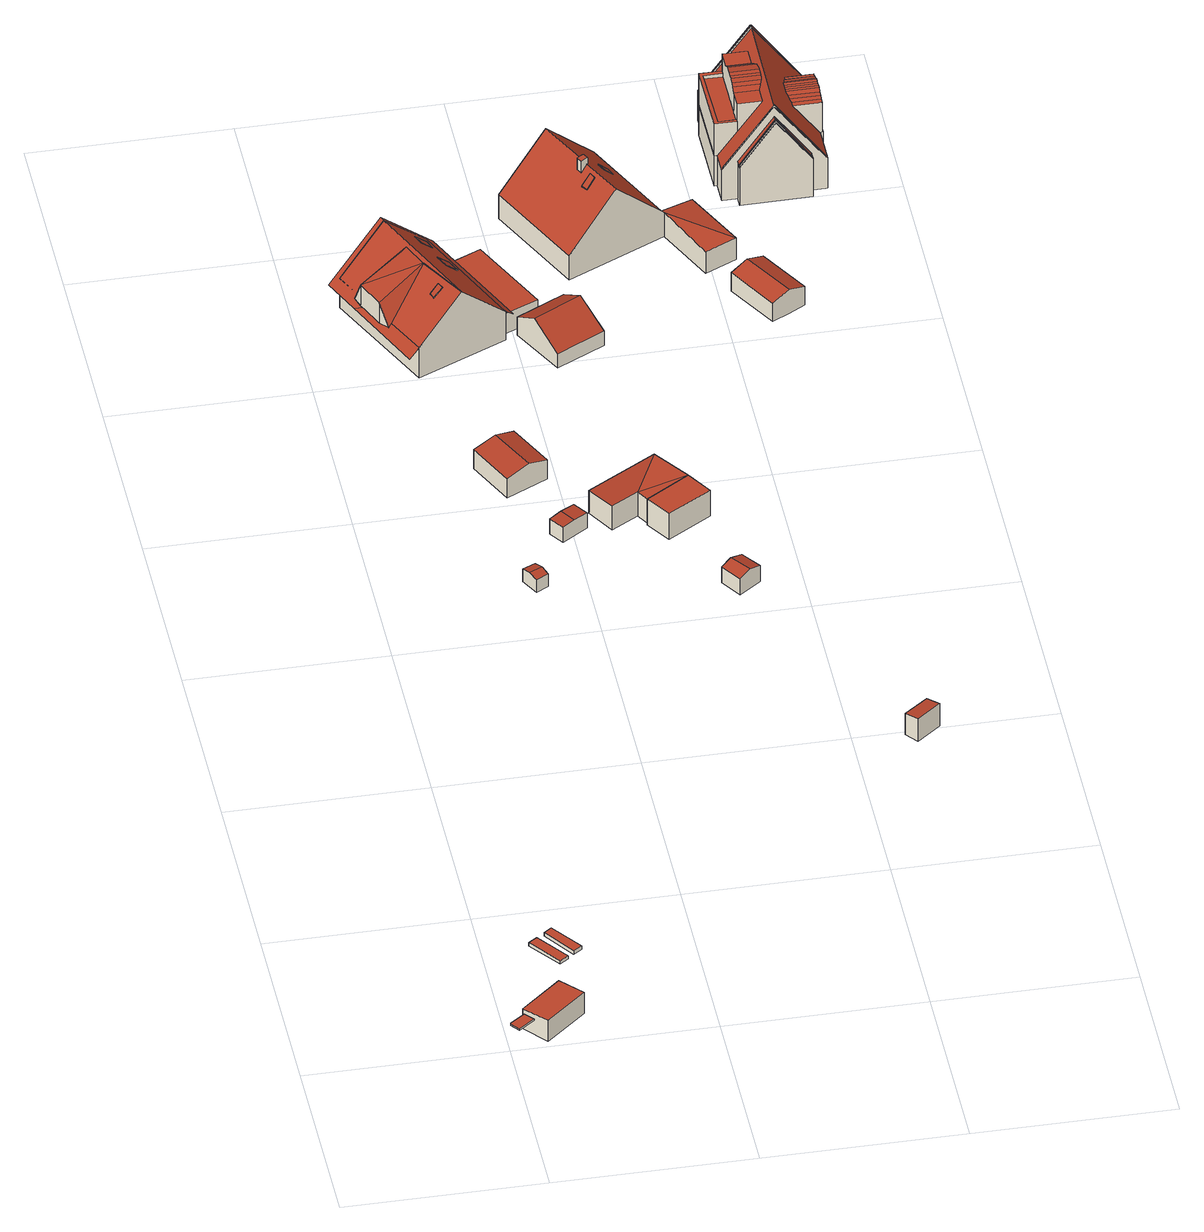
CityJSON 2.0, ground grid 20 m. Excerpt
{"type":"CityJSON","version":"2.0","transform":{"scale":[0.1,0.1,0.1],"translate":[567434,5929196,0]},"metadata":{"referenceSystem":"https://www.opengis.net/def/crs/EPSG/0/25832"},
"CityObjects":{
"building1":{"type":"Building","attributes":{"Grundfläche 2D":"16.982920","Grundhöhe NN":"1.202"},"children":["building1-1"],"geometry":[{"type":"Solid","lod":"3","boundaries":[[[[0,1,2,3]],[[0,3,4,5]],[[1,0,5,6]],[[2,1,6,7]],[[3,2,7,4]],[[6,5,4,7]]]],"semantics":{"surfaces":[{"type":"RoofSurface"},{"type":"WallSurface"},{"type":"GroundSurface"}],"values":[[0,1,1,1,1,2]]}}]},
"building1-1":{"type":"BuildingInstallation","parents":["building1"],"geometry":[{"type":"MultiSurface","lod":"3","boundaries":[[[8,9,10,11,12]],[[11,13,14,12]],[[15,10,9,16]],[[10,15,13,11]],[[13,15,16,17,14]]],"semantics":{"surfaces":[{"type":"RoofSurface"},{"type":"WallSurface"},{"type":"OuterCeilingSurface"}],"values":[0,1,1,1,2]}}]},
"building2":{"type":"Building","attributes":{"Grundfläche 2D":"4.455238","Grundhöhe NN":"1.316"},"geometry":[{"type":"Solid","lod":"3","boundaries":[[[[18,19,20,21]],[[22,23,21,20]],[[23,24,18,21]],[[24,25,19,18]],[[25,22,20,19]],[[25,24,23,22]]]],"semantics":{"surfaces":[{"type":"RoofSurface"},{"type":"WallSurface"},{"type":"GroundSurface"}],"values":[[0,1,1,1,1,2]]}}]},
"building3":{"type":"Building","attributes":{"Grundfläche 2D":"4.130580","Grundhöhe NN":"1.308"},"geometry":[{"type":"Solid","lod":"3","boundaries":[[[[26,27,28,29]],[[30,31,29,28]],[[31,32,26,29]],[[32,33,27,26]],[[33,30,28,27]],[[33,32,31,30]]]],"semantics":{"surfaces":[{"type":"RoofSurface"},{"type":"WallSurface"},{"type":"GroundSurface"}],"values":[[0,1,1,1,1,2]]}}]},
"building4":{"type":"Building","attributes":{"Grundfläche 2D":"2.854028","Grundhöhe NN":"1.621"},"geometry":[{"type":"Solid","lod":"3","boundaries":[[[[34,35,36,37]],[[38,35,34,39]],[[37,36,40,41]],[[34,37,41,42]],[[39,34,42,43]],[[38,39,43,44]],[[40,36,35,38,44]],[[44,43,42,41,40]]]],"semantics":{"surfaces":[{"type":"RoofSurface"},{"type":"WallSurface"},{"type":"GroundSurface"}],"values":[[0,0,1,1,1,1,1,2]]}}]},
"building5":{"type":"Building","attributes":{"Grundfläche 2D":"24.926565","Grundhöhe NN":"1.595"},"geometry":[{"type":"Solid","lod":"3","boundaries":[[[[45,46,47,48]],[[49,45,48,50]],[[50,48,47,51,52]],[[49,50,52,53]],[[46,45,49,53,54]],[[47,46,54,51]],[[52,51,54,53]]]],"semantics":{"surfaces":[{"type":"RoofSurface"},{"type":"WallSurface"},{"type":"GroundSurface"}],"values":[[0,0,1,1,1,1,2]]}}]},
"building6":{"type":"Building","attributes":{"Grundfläche 2D":"5.718542","Grundhöhe NN":"1.213"},"geometry":[{"type":"Solid","lod":"3","boundaries":[[[[55,56,57,58]],[[59,55,58,60]],[[60,58,57,61,62]],[[59,60,62,63]],[[56,55,59,63,64]],[[57,56,64,61]],[[62,61,64,63]]]],"semantics":{"surfaces":[{"type":"RoofSurface"},{"type":"WallSurface"},{"type":"GroundSurface"}],"values":[[0,0,1,1,1,1,2]]}}]},
"building7":{"type":"Building","attributes":{"Grundfläche 2D":"128.351660","Grundhöhe NN":"1.589"},"children":["building7-1","building7-2","building7-3"],"geometry":[{"type":"MultiSurface","lod":"3","boundaries":[[[65,66,67,68,69,70]],[[71,72,73]],[[66,65,71,73]],[[74,73,72,75]],[[76,77,78,79,80,81]],[[82,83,84,81,80,79],[65,70,67,85,86,74,75,72,71,81]],[[81,71,65]],[[74,86,73]],[[66,73,86,85]],[[66,85,67]],[[84,70,75,87,88,89]],[[76,81,84,89,90]],[[91,76,90,92]],[[88,87,80,91,92]],[[89,88,92,90]],[[80,79,78,77,76,91]],[[87,75,70,84,83,82,79,80]]],"semantics":{"surfaces":[{"type":"RoofSurface"},{"type":"WallSurface"},{"type":"GroundSurface"}],"values":[0,0,0,0,0,0,0,1,1,1,1,1,1,1,2,0,0]}}]},
"building7-1":{"type":"BuildingInstallation","parents":["building7"],"geometry":[{"type":"MultiSurface","lod":"3","boundaries":[[[93,94,95,96]],[[94,93,97,98]],[[95,94,98,99]],[[96,95,99,100]],[[93,96,100,97]]],"semantics":{"surfaces":[{"type":"RoofSurface"},{"type":"WallSurface"}],"values":[0,1,1,1,1]}}]},
"building7-2":{"type":"BuildingInstallation","parents":["building7"],"geometry":[{"type":"MultiSurface","lod":"3","boundaries":[[[101,102,103,104]],[[101,104,105,106]],[[104,103,107,105]],[[102,101,106,108]],[[103,102,108,107]]],"semantics":{"surfaces":[{"type":"RoofSurface"},{"type":"WallSurface"}],"values":[0,1,1,1,1]}}]},
"building7-3":{"type":"BuildingInstallation","parents":["building7"],"geometry":[{"type":"MultiSurface","lod":"3","boundaries":[[[109,110,111,112]],[[111,110,113,114]],[[112,111,114,115]],[[109,112,115,116]],[[110,109,116,113]]],"semantics":{"surfaces":[{"type":"RoofSurface"},{"type":"WallSurface"}],"values":[0,1,1,1,1]}}]},
"building8":{"type":"Building","attributes":{"Grundfläche 2D":"34.395111","Grundhöhe NN":"1.105"},"geometry":[{"type":"Solid","lod":"3","boundaries":[[[[117,118,119,120]],[[121,119,118]],[[121,118,122]],[[123,124,120,119]],[[124,125,117,120]],[[125,126,118,117]],[[126,127,122,118]],[[127,128,121,122]],[[128,123,119,121]],[[128,127,126,125,124,123]]]],"semantics":{"surfaces":[{"type":"RoofSurface"},{"type":"WallSurface"},{"type":"GroundSurface"}],"values":[[0,0,0,1,1,1,1,1,1,2]]}}]},
"building9":{"type":"Building","attributes":{"Grundfläche 2D":"15.393466","Grundhöhe NN":"0.920"},"geometry":[{"type":"Solid","lod":"3","boundaries":[[[[129,130,121,122]],[[131,132,122,121]],[[132,133,129,122]],[[133,134,130,129]],[[134,131,121,130]],[[134,133,132,131]]]],"semantics":{"surfaces":[{"type":"RoofSurface"},{"type":"WallSurface"},{"type":"GroundSurface"}],"values":[[0,1,1,1,1,2]]}}]},
"building10":{"type":"Building","attributes":{"Grundfläche 2D":"6.780258","Grundhöhe NN":"1.452"},"geometry":[{"type":"Solid","lod":"3","boundaries":[[[[135,136,137,138]],[[139,136,135,140]],[[138,137,141,142]],[[140,135,138,142,143]],[[139,140,143,144]],[[141,137,136,139,144]],[[143,142,141,144]]]],"semantics":{"surfaces":[{"type":"RoofSurface"},{"type":"WallSurface"},{"type":"GroundSurface"}],"values":[[0,0,1,1,1,1,2]]}}]},
"building11":{"type":"Building","attributes":{"Grundfläche 2D":"71.402351","Grundhöhe NN":"1.577"},"geometry":[{"type":"Solid","lod":"3","boundaries":[[[[145,146,147,148]],[[149,145,148,150]],[[151,152,153,154]],[[150,148,147,155,156]],[[149,150,156,157]],[[146,145,149,157,158]],[[147,146,158,155]],[[159,160,154,153]],[[160,161,151,154]],[[161,162,152,151]],[[162,159,153,152]],[[156,155,158,157]],[[162,161,160,159]]]],"semantics":{"surfaces":[{"type":"RoofSurface"},{"type":"WallSurface"},{"type":"GroundSurface"}],"values":[[0,0,0,1,1,1,1,1,1,1,1,2,2]]}}]},
"building12":{"type":"Building","attributes":{"Grundfläche 2D":"4.782829","Grundhöhe NN":"1.094"},"geometry":[{"type":"Solid","lod":"3","boundaries":[[[[163,164,165,166]],[[167,168,166,165]],[[168,169,163,166]],[[169,170,164,163]],[[170,167,165,164]],[[170,169,168,167]]]],"semantics":{"surfaces":[{"type":"RoofSurface"},{"type":"WallSurface"},{"type":"GroundSurface"}],"values":[[0,1,1,1,1,2]]}}]},
"building13":{"type":"Building","attributes":{"Grundfläche 2D":"147.680275","Grundhöhe NN":"1.641"},"children":["building13-1","building13-2","building13-3"],"geometry":[{"type":"Solid","lod":"3","boundaries":[[[[171,172,173,174,175,176]],[[172,171,177,178,179,174,173]],[[180,181,178,177]],[[180,177,182]],[[176,175,183,184]],[[177,171,176,184,185]],[[178,186,187,179]],[[183,175,174,179,187]],[[177,185,188,182]],[[180,182,188,189]],[[181,180,189,190]],[[178,181,190,186]],[[186,190,189,188,185,184,183,187]]]],"semantics":{"surfaces":[{"type":"RoofSurface"},{"type":"WallSurface"},{"type":"GroundSurface"}],"values":[[0,0,0,0,1,1,1,1,1,1,1,1,2]]}}]},
"building13-1":{"type":"BuildingInstallation","parents":["building13"],"geometry":[{"type":"MultiSurface","lod":"3","boundaries":[[[191,192,193,194,195,196]],[[197,194,193,192,198,172]],[[194,197,199,195]],[[200,191,196,195,199,173]],[[192,191,200,198]]],"semantics":{"surfaces":[{"type":"RoofSurface"},{"type":"WallSurface"}],"values":[0,1,1,1,1]}}]},
"building13-2":{"type":"BuildingInstallation","parents":["building13"],"geometry":[{"type":"MultiSurface","lod":"3","boundaries":[[[201,202,203,204]],[[203,202,205,206]],[[204,203,206,207]],[[201,204,207,208]],[[202,201,208,205]]],"semantics":{"surfaces":[{"type":"RoofSurface"},{"type":"WallSurface"}],"values":[0,1,1,1,1]}}]},
"building13-3":{"type":"BuildingInstallation","parents":["building13"],"geometry":[{"type":"MultiSurface","lod":"3","boundaries":[[[209,210,211,212]],[[210,209,213,214]],[[212,211,215,216]],[[209,212,216,213]],[[211,210,214,215]]],"semantics":{"surfaces":[{"type":"RoofSurface"},{"type":"WallSurface"}],"values":[0,1,1,1,1]}}]},
"building14":{"type":"Building","attributes":{"Grundfläche 2D":"23.197802","Grundhöhe NN":"1.533"},"geometry":[{"type":"Solid","lod":"3","boundaries":[[[[217,218,219,220]],[[221,218,217,222]],[[220,219,223,224]],[[225,222,217,220,224,226]],[[221,222,225,227]],[[223,219,218,221,227]],[[225,226,224,223,227]]]],"semantics":{"surfaces":[{"type":"RoofSurface"},{"type":"WallSurface"},{"type":"GroundSurface"}],"values":[[0,0,1,1,1,1,2]]}}]},
"building15":{"type":"Building","attributes":{"Grundfläche 2D":"136.719841","Grundhöhe NN":"1.570"},"children":["building15-1","building15-2","building15-3","building15-4","building15-5","building15-6"],"geometry":[{"type":"MultiSurface","lod":"3","boundaries":[[[228,229,230,231,232,233,234,235,236,237,238,239,240]],[[241,242,243,244,245,246,247,248,249,250]],[[251,252,246,245,244,243,253,254,255],[256,257,258,259,260,261,262,263,264,265,266,267,268,269]],[[270,271,272,273,274,275]],[[270,276,277,278,272,271]],[[249,279,280,281,282,283,284,285,241,250]],[[286,255,254,287]],[[288,289,290,291]],[[267,266,265,234,233,232,231,268,269,268]],[[265,264,235,234]],[[246,252,251,292,293,294,295,296,248,247]],[[249,248,296,297]],[[249,297,298,280,279]],[[299,300,301,302,285,284,283,282,281,280,298,303]],[[241,285,302,304]],[[242,241,304,305]],[[306,307,253,243,242,305,308]],[[254,253,307,309]],[[287,254,309,310]],[[286,287,310,311]],[[255,286,311,312]],[[251,255,312,292]],[[278,277,276,313,314]],[[273,272,278,314,315]],[[316,275,274,273,315,317]],[[276,270,275,316,313]],[[288,291,318,306]],[[289,288,306,308]],[[319,290,289,308]],[[291,290,319,318]],[[295,294,293,292,312,311,310,309,307,306,318,319,308,305,304,302,301,300,299,303,298,297,296]],[[317,315,314,313,316]]],"semantics":{"surfaces":[{"type":"RoofSurface"},{"type":"WallSurface"},{"type":"GroundSurface"}],"values":[0,0,0,0,0,0,0,0,1,1,1,1,1,1,1,1,1,1,1,1,1,1,1,1,1,1,1,1,1,1,2,2]}}]},
"building15-1":{"type":"BuildingInstallation","parents":["building15"],"geometry":[{"type":"MultiSurface","lod":"3","boundaries":[[[320,321,322,323,324,325,326,327,328]],[[325,324,329,330]],[[327,286,255,331,328]],[[240,239,321,320]],[[239,238,322,321]],[[238,237,323,322]],[[325,330,254,287,326]],[[287,286,327,326]]],"semantics":{"surfaces":[{"type":"RoofSurface"},{"type":"WallSurface"}],"values":[0,1,1,1,1,1,1,1]}}]},
"building15-2":{"type":"BuildingInstallation","parents":["building15"],"geometry":[{"type":"MultiSurface","lod":"3","boundaries":[[[332,333,334,335,336,337]],[[338,335,334,339]],[[338,339,340,341]],[[341,340,342,343]],[[343,342,344,345]],[[346,345,344,347]],[[348,346,347,349]],[[350,348,349,351]],[[352,350,351,353]],[[354,355,352,353]],[[356,355,354,357]],[[358,359,356,357]],[[339,334,333,279,360,361,362,363,364,365,366,367,368,369,358,357,354,353,351,349,347,344,342,340]],[[250,359,358,369]],[[249,279,333,332,337,336,370]]],"semantics":{"surfaces":[{"type":"RoofSurface"},{"type":"WallSurface"}],"values":[0,0,0,0,0,0,0,0,0,0,0,0,1,1,1]}}]},
"building15-3":{"type":"BuildingInstallation","parents":["building15"],"geometry":[{"type":"MultiSurface","lod":"3","boundaries":[[[371,372,373,374]],[[375,371,374,376]],[[377,375,376,378]],[[379,380,377,378,381]],[[382,379,381,383]],[[384,382,383,385]],[[386,387,388,384,385,389]],[[390,387,386,391]],[[392,390,391,393]],[[394,392,393,395]],[[394,324,323,237,236,235,264,265,396,397,398,268,231,230,229,228,371,375,377,380,379,382,384,388,387,390,392]],[[320,328,372,371,228,240]],[[331,373,372,328]],[[324,394,395,399,329]]],"semantics":{"surfaces":[{"type":"RoofSurface"},{"type":"WallSurface"}],"values":[0,0,0,0,0,0,0,0,0,0,1,1,1,1]}}]},
"building15-4":{"type":"BuildingInstallation","parents":["building15"],"geometry":[{"type":"MultiSurface","lod":"3","boundaries":[[[400,401,402,403,404]],[[404,405,400]],[[405,406,407,408,409]],[[409,400,405]],[[410,411,408,407]],[[412,413,403,402]],[[406,405,404,403,413,244,410,407]],[[412,402,401,400,409,408,411,243]]],"semantics":{"surfaces":[{"type":"RoofSurface"},{"type":"WallSurface"}],"values":[0,0,0,0,1,1,1,1]}}]},
"building15-5":{"type":"BuildingInstallation","parents":["building15"],"geometry":[{"type":"MultiSurface","lod":"3","boundaries":[[[414,415,416,417,418,419,420,421,422]],[[423,418,417]],[[423,424,425,418]],[[426,425,424,247]],[[252,414,422,427]],[[421,420,419,418,425,426,245,427,422]],[[423,417,416,415,414,252,293,295,247,424]]],"semantics":{"surfaces":[{"type":"RoofSurface"},{"type":"WallSurface"}],"values":[0,0,0,1,1,1,1]}}]},
"building15-6":{"type":"BuildingInstallation","parents":["building15"],"geometry":[{"type":"MultiSurface","lod":"3","boundaries":[[[428,429,430,431]],[[432,428,431,433]],[[432,433,273,274]],[[430,429,277,278]],[[273,433,431,430,278,272]],[[277,429,428,432,274,271]]],"semantics":{"surfaces":[{"type":"RoofSurface"},{"type":"WallSurface"}],"values":[0,0,1,1,1,1]}}]}
},
"vertices":[
[58,62,36],[17,27,36],[37,4,37],[78,39,37],[78,39,12],[58,62,12],[17,27,12],[37,4,12],
[3,13,31],[10,4,31],[26,16,31],[18,25,31],[3,14,31],[18,25,29],[3,14,29],[26,16,29],[10,4,29],[3,13,29],
[69,114,17],[78,120,17],[54,152,17],[45,146,17],[54,152,13],[45,146,13],[69,114,13],[78,120,13],
[93,132,17],[70,164,17],[62,158,17],[84,126,17],[62,158,13],[84,126,13],[93,132,13],[70,164,13],
[157,674,34],[144,668,34],[149,659,31],[161,666,31],[139,678,31],[152,684,31],[149,659,16],[161,666,16],[157,674,16],[152,684,16],[139,678,16],
[171,814,45],[190,824,39],[167,872,39],[148,862,45],[148,803,39],[125,852,39],[167,872,16],[125,852,16],[148,803,16],[190,824,16],
[190,756,31],[178,748,30],[188,733,30],[200,741,31],[204,765,30],[214,750,30],[188,733,12],[214,750,12],[204,765,12],[178,748,12],
[118,1067,94],[71,1044,71],[78,1033,49],[78,1033,48],[81,1035,51],[81,1035,52],[117,1067,94],[106,1093,94],[59,1072,72],[55,1083,48],[59,1083,51],[190,1035,50],[198,1039,43],[144,1160,43],[90,1137,97],[92,1132,97],[144,1014,97],[36,1113,43],[90,990,43],[100,994,52],[71,1044,47],[59,1072,47],[46,1111,51],[46,1111,16],[100,994,16],[190,1035,16],[137,1152,52],[137,1152,16],
[155,1092,60],[149,1105,60],[137,1100,72],[143,1087,72],[155,1092,59],[149,1105,59],[137,1100,71],[143,1087,71],
[120,1028,83],[129,1031,91],[126,1038,91],[118,1034,83],[118,1034,82],[120,1028,82],[126,1038,90],[129,1031,90],
[138,1129,60],[134,1139,60],[122,1134,72],[126,1124,72],[134,1139,59],[122,1134,71],[126,1124,71],[138,1129,59],
[237,744,40],[264,760,40],[290,815,38],[220,773,38],[315,776,40],[271,748,40],[290,815,11],[220,773,11],[237,744,11],[264,760,11],[271,748,11],[315,776,11],
[287,723,40],[331,750,40],[315,776,9],[271,748,9],[287,723,9],[331,750,9],
[347,630,38],[332,650,38],[322,643,34],[336,622,34],[344,658,34],[358,638,34],[322,643,15],[336,622,15],[358,638,15],[344,658,15],
[262,1042,53],[251,1065,38],[202,1040,38],[214,1016,53],[279,1010,33],[230,985,33],[225,1059,40],[186,1143,40],[149,1126,40],[187,1042,40],[202,1040,16],[230,985,16],[279,1010,16],[251,1065,16],[149,1126,16],[187,1042,16],[225,1059,16],[186,1143,16],
[450,394,36],[460,381,38],[484,400,38],[474,412,36],[484,400,11],[474,412,11],[450,394,11],[460,381,11],
[314,1136,99],[294,1178,99],[291,1184,99],[266,1237,99],[217,1214,45],[265,1112,45],[364,1159,45],[362,1162,45],[316,1260,45],[424,1113,42],[394,1177,42],[392,1098,42],[217,1214,16],[265,1112,16],[364,1159,16],[362,1162,16],[316,1260,16],[392,1098,16],[424,1113,16],[394,1177,16],
[285,1180,106],[288,1174,106],[294,1178,106],[295,1178,106],[292,1184,106],[291,1184,106],[295,1178,98],[288,1174,92],[292,1184,99],[285,1180,92],
[290,1155,87],[298,1160,96],[295,1167,96],[286,1162,86],[298,1160,95],[295,1167,95],[286,1162,85],[290,1155,86],
[324,1203,62],[320,1211,63],[310,1206,74],[314,1198,74],[324,1203,61],[320,1211,62],[310,1206,73],[314,1198,73],
[458,1026,44],[428,1078,44],[411,1069,37],[441,1017,37],[445,1088,37],[475,1036,37],[411,1069,15],[441,1017,15],[475,1036,15],[458,1026,15],[445,1088,15],
[446,1242,86],[446,1251,86],[446,1252,86],[446,1253,86],[446,1261,86],[446,1262,86],[446,1270,86],[446,1274,86],[446,1278,86],[446,1298,86],[427,1298,86],[428,1228,86],[446,1228,86],[528,1286,52],[528,1324,52],[478,1324,121],[478,1322,121],[477,1203,121],[477,1202,121],[526,1202,54],[528,1202,52],[528,1241,52],[528,1284,52],[427,1202,52],[428,1202,53],[427,1324,52],[427,1302,52],[427,1225,52],[446,1247,78],[446,1242,78],[446,1228,78],[429,1228,54],[428,1228,53],[427,1298,53],[446,1298,78],[446,1278,78],[446,1274,78],[446,1270,78],[446,1262,78],[446,1261,78],[446,1253,78],[446,1252,78],[477,1202,110],[477,1194,110],[477,1192,110],[512,1192,61],[512,1194,61],[512,1202,61],[442,1202,61],[442,1194,61],[442,1192,61],[530,1241,52],[531,1241,52],[531,1249,52],[531,1251,52],[531,1269,52],[531,1271,52],[531,1286,52],[424,1225,52],[424,1302,52],[447,1324,52],[507,1324,52],[507,1330,52],[447,1330,52],[427,1202,16],[428,1202,16],[477,1202,16],[526,1202,16],[528,1202,16],[528,1241,16],[531,1241,16],[531,1251,16],[531,1269,16],[531,1271,16],[531,1286,16],[531,1249,16],[528,1286,16],[528,1324,16],[447,1324,16],[427,1324,16],[507,1324,16],[427,1302,16],[424,1302,16],[424,1225,16],[427,1225,16],[442,1202,16],[442,1192,16],[512,1192,16],[512,1202,16],[512,1194,16],[447,1330,16],[507,1330,16],
[446,1228,90],[428,1228,90],[427,1298,90],[446,1298,90],[446,1301,90],[446,1302,90],[424,1302,90],[424,1225,90],[446,1225,90],[446,1301,78],[446,1302,78],[446,1225,78],
[528,1241,88],[530,1241,88],[530,1246,88],[501,1246,88],[501,1241,88],[526,1241,88],[500,1249,90],[530,1249,90],[530,1253,91],[499,1253,91],[530,1257,93],[498,1257,93],[530,1260,93],[498,1260,93],[497,1263,93],[530,1263,93],[498,1266,93],[530,1266,93],[498,1270,93],[530,1270,93],[499,1274,91],[530,1274,91],[530,1278,90],[500,1278,90],[501,1281,88],[530,1281,88],[530,1284,88],[501,1284,88],[530,1246,52],[530,1249,52],[530,1253,52],[530,1260,52],[530,1263,52],[530,1266,52],[530,1270,52],[530,1278,52],[530,1281,52],[530,1284,52],[526,1241,54],
[446,1242,111],[446,1225,111],[471,1225,111],[471,1242,111],[446,1247,114],[472,1247,114],[446,1251,116],[474,1251,116],[446,1256,117],[446,1252,116],[474,1256,117],[446,1260,117],[475,1260,117],[446,1265,117],[475,1265,117],[474,1274,116],[446,1274,116],[446,1270,117],[474,1270,117],[446,1278,114],[473,1278,114],[446,1283,111],[471,1283,111],[446,1301,111],[471,1301,111],[446,1265,78],[446,1260,78],[446,1256,78],[466,1301,105],
[477,1324,123],[447,1324,81],[428,1324,55],[428,1322,55],[477,1322,123],[478,1322,123],[478,1322,122],[526,1322,55],[526,1324,55],[478,1324,123],[526,1322,54],[526,1324,54],[428,1324,53],[428,1322,53],
[428,1202,55],[439,1202,70],[476,1202,122],[477,1202,123],[477,1203,123],[475,1203,119],[442,1203,74],[439,1203,70],[428,1203,55],[478,1202,122],[526,1202,55],[526,1203,55],[526,1203,54],[428,1203,53],
[477,1194,113],[442,1194,63],[442,1192,63],[477,1192,113],[512,1194,62],[512,1192,62]
]}
